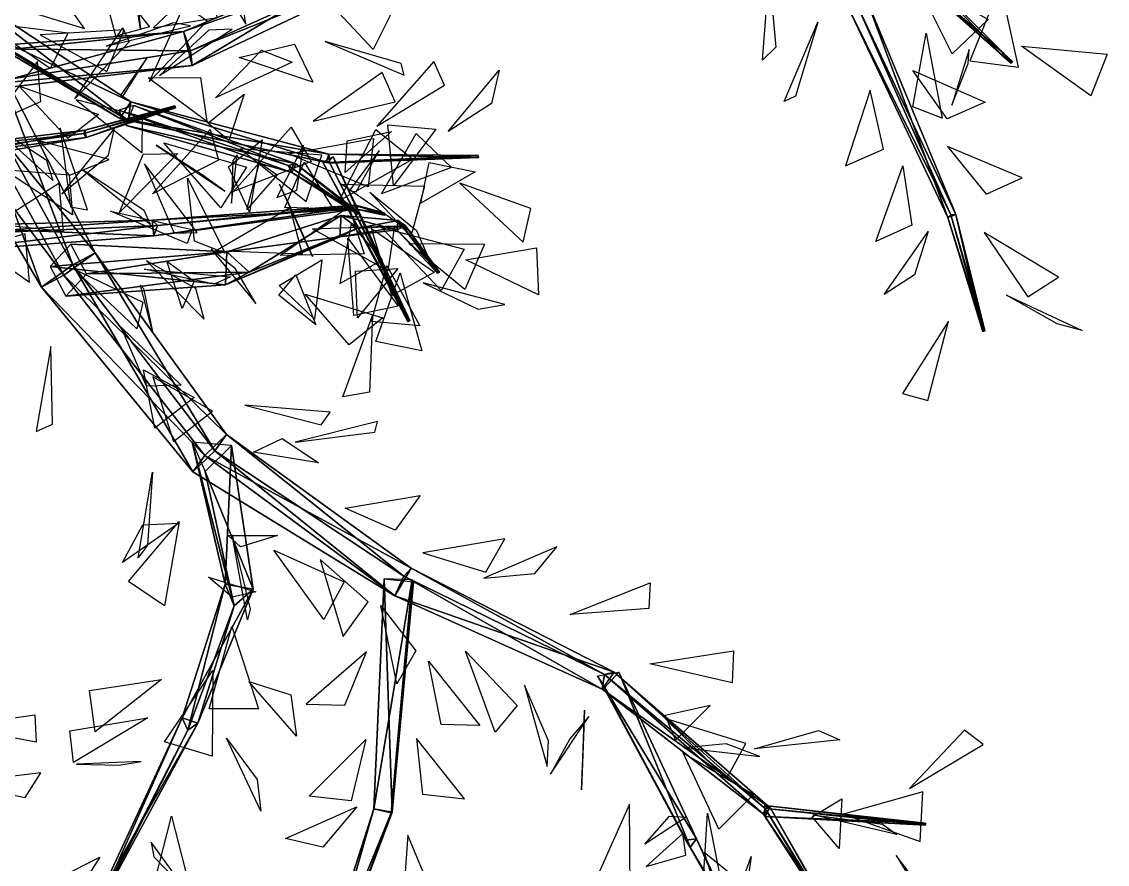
# Model space of a CAD drawing. Extents: x -154 to 171, y -158 to 169.
# Drawn here: x 92.1 to 157.6, y -48.7 to 2.1 of the extents above; entities that cross this region are included whole.
import ezdxf

# ---------------------------------------------------------------- set-up
doc = ezdxf.new("R2010")
doc.units = 0
doc.layers.add('Branches', color=15, linetype='CONTINUOUS')
doc.layers.add('Leaves', color=3, linetype='CONTINUOUS')

msp = doc.modelspace()

# ---------------------------------------------------------------- linework, layer by layer
at = {"layer": 'Branches', "color": 15}
for points in [[(151.214981, 0.077381, 225.757202), (143.443954, 8.063965, 217.13002), (142.757553, 7.724048, 217.57547)], [(151.340042, 0.146531, 225.667282), (143.136597, 7.255242, 216.938675), (143.443954, 8.063965, 217.13002)], [(151.214981, 0.077381, 225.757202), (151.340042, 0.146531, 225.667282), (143.443954, 8.063965, 217.13002)], [(151.258377, 0.010089, 225.61055), (142.757553, 7.724048, 217.57547), (143.136597, 7.255242, 216.938675)], [(151.258377, 0.010089, 225.61055), (151.214981, 0.077381, 225.757202), (142.757553, 7.724048, 217.57547)], [(151.340042, 0.146531, 225.667282), (151.258377, 0.010089, 225.61055), (143.136597, 7.255242, 216.938675)], [(114.932198, 5.986637, 202.938675), (114.684875, 6.779837, 201.805267), (101.896133, 1.461048, 202.222763)], [(114.684875, 6.779837, 201.805267), (102.42054, -0.597537, 201.988235), (101.896133, 1.461048, 202.222763)], [(114.684875, 6.779837, 201.805267), (115.334023, 5.525617, 201.657104), (102.42054, -0.597537, 201.988235)], [(114.932198, 5.986637, 202.938675), (101.896133, 1.461048, 202.222763), (102.329689, 0.290357, 203.930191)], [(115.334023, 5.525617, 201.657104), (114.932198, 5.986637, 202.938675), (102.329689, 0.290357, 203.930191)], [(115.334023, 5.525617, 201.657104), (102.329689, 0.290357, 203.930191), (102.42054, -0.597537, 201.988235)], [(98.720581, -2.787806, 272.156464), (86.679489, 2.952146, 275.778809), (87.750206, 4.463056, 276.582245)], [(98.568878, -3.910409, 272.838867), (87.750206, 4.463056, 276.582245), (87.06778, 2.960661, 277.781189)], [(98.568878, -3.910409, 272.838867), (98.720581, -2.787806, 272.156464), (87.750206, 4.463056, 276.582245)], [(147.986771, -9.742431, 191.66745), (143.046783, 3.504843, 191.961456), (142.018555, 2.82338, 192.025223)], [(148.470551, -9.561027, 191.630844), (142.471756, 3.133788, 190.933182), (143.046783, 3.504843, 191.961456)], [(147.986771, -9.742431, 191.66745), (148.470551, -9.561027, 191.630844), (143.046783, 3.504843, 191.961456)], [(98.061058, -3.785143, 271.624207), (87.06778, 2.960661, 277.781189), (86.679489, 2.952146, 275.778809)], [(98.720581, -2.787806, 272.156464), (98.061058, -3.785143, 271.624207), (86.679489, 2.952146, 275.778809)], [(98.061058, -3.785143, 271.624207), (98.568878, -3.910409, 272.838867), (87.06778, 2.960661, 277.781189)], [(148.169693, -9.598127, 191.210846), (142.018555, 2.82338, 192.025223), (142.471756, 3.133788, 190.933182)], [(148.169693, -9.598127, 191.210846), (147.986771, -9.742431, 191.66745), (142.018555, 2.82338, 192.025223)], [(148.470551, -9.561027, 191.630844), (148.169693, -9.598127, 191.210846), (142.471756, 3.133788, 190.933182)], [(101.896133, 1.461048, 202.222763), (88.12278, 0.024137, 202.747101), (88.311554, 0.442541, 205.040237)], [(101.896133, 1.461048, 202.222763), (88.376358, -2.26655, 203.14418), (88.12278, 0.024137, 202.747101)], [(102.329689, 0.290357, 203.930191), (101.896133, 1.461048, 202.222763), (88.311554, 0.442541, 205.040237)], [(101.896133, 1.461048, 202.222763), (102.42054, -0.597537, 201.988235), (88.376358, -2.26655, 203.14418)], [(93.342354, -13.957455, 207.306656), (88.297287, 0.001292, 206.313156), (86.347679, -2.10578, 204.541153)], [(95.224503, -12.614819, 208.86824), (90.340233, 0.28177, 203.643265), (88.297287, 0.001292, 206.313156)], [(93.342354, -13.957455, 207.306656), (95.224503, -12.614819, 208.86824), (88.297287, 0.001292, 206.313156)], [(102.329689, 0.290357, 203.930191), (88.311554, 0.442541, 205.040237), (88.565132, -1.848146, 205.437317)], [(96.577599, -11.884211, 206.540359), (88.390625, -1.825302, 201.871262), (90.340233, 0.28177, 203.643265)], [(102.42054, -0.597537, 201.988235), (102.329689, 0.290357, 203.930191), (88.565132, -1.848146, 205.437317)], [(95.224503, -12.614819, 208.86824), (96.577599, -11.884211, 206.540359), (90.340233, 0.28177, 203.643265)], [(151.78952, -0.40479, 225.985611), (151.340042, 0.146531, 225.667282), (151.214981, 0.077381, 225.757202)], [(151.808762, -0.444428, 225.863403), (151.214981, 0.077381, 225.757202), (151.258377, 0.010089, 225.61055)], [(151.808762, -0.444428, 225.863403), (151.78952, -0.40479, 225.985611), (151.214981, 0.077381, 225.757202)], [(151.875397, -0.343163, 225.910095), (151.258377, 0.010089, 225.61055), (151.340042, 0.146531, 225.667282)], [(151.875397, -0.343163, 225.910095), (151.808762, -0.444428, 225.863403), (151.258377, 0.010089, 225.61055)], [(151.78952, -0.40479, 225.985611), (151.875397, -0.343163, 225.910095), (151.340042, 0.146531, 225.667282)], [(102.42054, -0.597537, 201.988235), (88.565132, -1.848146, 205.437317), (88.376358, -2.26655, 203.14418)], [(151.875397, -0.343163, 225.910095), (151.78952, -0.40479, 225.985611), (151.808762, -0.444428, 225.863403)], [(94.69545, -13.226847, 204.978775), (86.347679, -2.10578, 204.541153), (88.390625, -1.825302, 201.871262)], [(96.577599, -11.884211, 206.540359), (94.69545, -13.226847, 204.978775), (88.390625, -1.825302, 201.871262)], [(94.69545, -13.226847, 204.978775), (93.342354, -13.957455, 207.306656), (86.347679, -2.10578, 204.541153)], [(101.415543, -3.140134, 280.757599), (101.355019, -3.080451, 280.855835), (95.900436, -4.696272, 278.679016)], [(101.355019, -3.080451, 280.855835), (95.951881, -4.485638, 278.297516), (95.900436, -4.696272, 278.679016)], [(101.415543, -3.140134, 280.757599), (95.900436, -4.696272, 278.679016), (96.040405, -4.919393, 278.322327)], [(101.355019, -3.080451, 280.855835), (101.382614, -3.014909, 280.747131), (95.951881, -4.485638, 278.297516)], [(101.382614, -3.014909, 280.747131), (96.040405, -4.919393, 278.322327), (95.951881, -4.485638, 278.297516)], [(101.382614, -3.014909, 280.747131), (101.415543, -3.140134, 280.757599), (96.040405, -4.919393, 278.322327)], [(108.207474, -6.62384, 281.684204), (98.912529, -2.995734, 271.882019), (97.998238, -3.278449, 272.76944)], [(110.670242, -5.942552, 265.910553), (98.061058, -3.785143, 271.624207), (98.720581, -2.787806, 272.156464)], [(108.679214, -6.518619, 281.357422), (98.439751, -4.209175, 271.968079), (98.912529, -2.995734, 271.882019)], [(110.715309, -6.484767, 266.175659), (98.720581, -2.787806, 272.156464), (98.568878, -3.910409, 272.838867)], [(110.715309, -6.484767, 266.175659), (110.670242, -5.942552, 265.910553), (98.720581, -2.787806, 272.156464)], [(108.207474, -6.62384, 281.684204), (108.679214, -6.518619, 281.357422), (98.912529, -2.995734, 271.882019)], [(101.415543, -3.140134, 280.757599), (101.382614, -3.014909, 280.747131), (101.355019, -3.080451, 280.855835)], [(108.430183, -7.046246, 281.359589), (97.998238, -3.278449, 272.76944), (98.439751, -4.209175, 271.968079)], [(108.430183, -7.046246, 281.359589), (108.207474, -6.62384, 281.684204), (97.998238, -3.278449, 272.76944)], [(110.670242, -5.942552, 265.910553), (110.511322, -6.4345, 265.608063), (98.061058, -3.785143, 271.624207)], [(110.511322, -6.4345, 265.608063), (98.568878, -3.910409, 272.838867), (98.061058, -3.785143, 271.624207)], [(110.511322, -6.4345, 265.608063), (110.715309, -6.484767, 266.175659), (98.568878, -3.910409, 272.838867)], [(95.951881, -4.485638, 278.297516), (82.18866, -7.310392, 276.800049), (82.214882, -6.150261, 276.778839)], [(95.951881, -4.485638, 278.297516), (96.040405, -4.919393, 278.322327), (82.18866, -7.310392, 276.800049)], [(95.900436, -4.696272, 278.679016), (95.951881, -4.485638, 278.297516), (82.214882, -6.150261, 276.778839)], [(108.679214, -6.518619, 281.357422), (108.430183, -7.046246, 281.359589), (98.439751, -4.209175, 271.968079)], [(96.040405, -4.919393, 278.322327), (95.900436, -4.696272, 278.679016), (82.115173, -6.698265, 277.783386)], [(95.900436, -4.696272, 278.679016), (82.214882, -6.150261, 276.778839), (82.115173, -6.698265, 277.783386)], [(96.040405, -4.919393, 278.322327), (82.115173, -6.698265, 277.783386), (82.18866, -7.310392, 276.800049)], [(112.341141, -9.452948, 288.943054), (108.679214, -6.518619, 281.357422), (108.207474, -6.62384, 281.684204)], [(112.457298, -9.436549, 288.887268), (108.430183, -7.046246, 281.359589), (108.679214, -6.518619, 281.357422)], [(112.341141, -9.452948, 288.943054), (112.457298, -9.436549, 288.887268), (108.679214, -6.518619, 281.357422)], [(115.429298, -16.012814, 267.934418), (110.922745, -6.099389, 266.103821), (110.300911, -6.414052, 266.088074)], [(115.49868, -16.000574, 267.825287), (110.300911, -6.414052, 266.088074), (110.673233, -6.348378, 265.502411)], [(115.49868, -16.000574, 267.825287), (115.429298, -16.012814, 267.934418), (110.300911, -6.414052, 266.088074)], [(119.672676, -6.017076, 263.788483), (110.511322, -6.4345, 265.608063), (110.670242, -5.942552, 265.910553)], [(119.672676, -6.017076, 263.788483), (119.658241, -6.124496, 263.716858), (110.511322, -6.4345, 265.608063)], [(119.658241, -6.124496, 263.716858), (110.715309, -6.484767, 266.175659), (110.511322, -6.4345, 265.608063)], [(119.687958, -6.134002, 263.842987), (110.670242, -5.942552, 265.910553), (110.715309, -6.484767, 266.175659)], [(119.687958, -6.134002, 263.842987), (119.672676, -6.017076, 263.788483), (110.670242, -5.942552, 265.910553)], [(115.545174, -15.954175, 267.937347), (110.673233, -6.348378, 265.502411), (110.922745, -6.099389, 266.103821)], [(115.545174, -15.954175, 267.937347), (115.49868, -16.000574, 267.825287), (110.673233, -6.348378, 265.502411)], [(119.658241, -6.124496, 263.716858), (119.687958, -6.134002, 263.842987), (110.715309, -6.484767, 266.175659)], [(115.429298, -16.012814, 267.934418), (115.545174, -15.954175, 267.937347), (110.922745, -6.099389, 266.103821)], [(119.687958, -6.134002, 263.842987), (119.658241, -6.124496, 263.716858), (119.672676, -6.017076, 263.788483)], [(112.396141, -9.550745, 288.877594), (108.207474, -6.62384, 281.684204), (108.430183, -7.046246, 281.359589)], [(112.396141, -9.550745, 288.877594), (112.341141, -9.452948, 288.943054), (108.207474, -6.62384, 281.684204)], [(112.457298, -9.436549, 288.887268), (112.396141, -9.550745, 288.877594), (108.430183, -7.046246, 281.359589)], [(112.313324, -9.243486, 219.858292), (112.300964, -9.005198, 219.899536), (100.007713, -9.907907, 213.372803)], [(112.300964, -9.005198, 219.899536), (100.327728, -10.231831, 212.539642), (100.007713, -9.907907, 213.372803)], [(112.423485, -9.086596, 219.710342), (100.12326, -10.851416, 213.243011), (100.327728, -10.231831, 212.539642)], [(112.423485, -9.086596, 219.710342), (112.313324, -9.243486, 219.858292), (100.12326, -10.851416, 213.243011)], [(112.300964, -9.005198, 219.899536), (112.423485, -9.086596, 219.710342), (100.327728, -10.231831, 212.539642)], [(113.993088, -9.605767, 221.196304), (112.300964, -9.005198, 219.899536), (112.313324, -9.243486, 219.858292)], [(113.993088, -9.605767, 221.196304), (113.998787, -9.480054, 221.228531), (112.300964, -9.005198, 219.899536)], [(113.998787, -9.480054, 221.228531), (112.423485, -9.086596, 219.710342), (112.300964, -9.005198, 219.899536)], [(114.068733, -9.524725, 221.128601), (112.313324, -9.243486, 219.858292), (112.423485, -9.086596, 219.710342)], [(113.998787, -9.480054, 221.228531), (114.068733, -9.524725, 221.128601), (112.423485, -9.086596, 219.710342)], [(112.313324, -9.243486, 219.858292), (100.007713, -9.907907, 213.372803), (100.12326, -10.851416, 213.243011)], [(111.326744, -10.915815, 228.934311), (111.407738, -9.639736, 228.76973), (104.521912, -11.828251, 216.936584)], [(111.407738, -9.639736, 228.76973), (105.866928, -13.045194, 216.047791), (104.521912, -11.828251, 216.936584)], [(111.407738, -9.639736, 228.76973), (112.419617, -10.39615, 228.452118), (105.866928, -13.045194, 216.047791)], [(114.759354, -10.492985, 242.346329), (111.407738, -9.639736, 228.76973), (111.326744, -10.915815, 228.934311)], [(114.759354, -10.492985, 242.346329), (114.843147, -9.924218, 242.418213), (111.407738, -9.639736, 228.76973)], [(114.843147, -9.924218, 242.418213), (112.419617, -10.39615, 228.452118), (111.407738, -9.639736, 228.76973)], [(114.068733, -9.524725, 221.128601), (113.993088, -9.605767, 221.196304), (112.313324, -9.243486, 219.858292)], [(112.457298, -9.436549, 288.887268), (112.341141, -9.452948, 288.943054), (112.396141, -9.550745, 288.877594)], [(113.993088, -9.605767, 221.196304), (114.068733, -9.524725, 221.128601), (113.998787, -9.480054, 221.228531)], [(150.095612, -16.623201, 189.243942), (148.470551, -9.561027, 191.630844), (147.986771, -9.742431, 191.66745)], [(150.13797, -16.574169, 189.131363), (147.986771, -9.742431, 191.66745), (148.169693, -9.598127, 191.210846)], [(150.13797, -16.574169, 189.131363), (150.095612, -16.623201, 189.243942), (147.986771, -9.742431, 191.66745)], [(150.219162, -16.584845, 189.232193), (148.169693, -9.598127, 191.210846), (148.470551, -9.561027, 191.630844)], [(150.219162, -16.584845, 189.232193), (150.13797, -16.574169, 189.131363), (148.169693, -9.598127, 191.210846)], [(150.095612, -16.623201, 189.243942), (150.219162, -16.584845, 189.232193), (148.470551, -9.561027, 191.630844)], [(100.327728, -10.231831, 212.539642), (86.249977, -11.93026, 210.908234), (86.522301, -10.845791, 209.65892)], [(100.327728, -10.231831, 212.539642), (100.12326, -10.851416, 213.243011), (86.249977, -11.93026, 210.908234)], [(100.12326, -10.851416, 213.243011), (86.390511, -10.288166, 211.216125), (86.249977, -11.93026, 210.908234)], [(100.12326, -10.851416, 213.243011), (100.007713, -9.907907, 213.372803), (86.390511, -10.288166, 211.216125)], [(100.007713, -9.907907, 213.372803), (86.522301, -10.845791, 209.65892), (86.390511, -10.288166, 211.216125)], [(100.007713, -9.907907, 213.372803), (100.327728, -10.231831, 212.539642), (86.522301, -10.845791, 209.65892)], [(112.419617, -10.39615, 228.452118), (104.426659, -13.800954, 217.245483), (105.866928, -13.045194, 216.047791)], [(112.419617, -10.39615, 228.452118), (111.326744, -10.915815, 228.934311), (104.426659, -13.800954, 217.245483)], [(115.288475, -10.263222, 242.246475), (111.326744, -10.915815, 228.934311), (112.419617, -10.39615, 228.452118)], [(115.288475, -10.263222, 242.246475), (114.759354, -10.492985, 242.346329), (111.326744, -10.915815, 228.934311)], [(114.843147, -9.924218, 242.418213), (115.288475, -10.263222, 242.246475), (112.419617, -10.39615, 228.452118)], [(117.21949, -13.105474, 250.451614), (114.843147, -9.924218, 242.418213), (114.759354, -10.492985, 242.346329)], [(117.338188, -13.055251, 250.435394), (114.759354, -10.492985, 242.346329), (115.288475, -10.263222, 242.246475)], [(117.21949, -13.105474, 250.451614), (117.243607, -12.98293, 250.487335), (114.843147, -9.924218, 242.418213)], [(117.243607, -12.98293, 250.487335), (115.288475, -10.263222, 242.246475), (114.843147, -9.924218, 242.418213)], [(117.243607, -12.98293, 250.487335), (117.338188, -13.055251, 250.435394), (115.288475, -10.263222, 242.246475)], [(111.326744, -10.915815, 228.934311), (104.521912, -11.828251, 216.936584), (104.426659, -13.800954, 217.245483)], [(117.338188, -13.055251, 250.435394), (117.21949, -13.105474, 250.451614), (114.759354, -10.492985, 242.346329)], [(104.521912, -11.828251, 216.936584), (95.111748, -11.350446, 206.764587), (93.858154, -12.701105, 208.04248)], [(104.521912, -11.828251, 216.936584), (96.061798, -13.14056, 205.804535), (95.111748, -11.350446, 206.764587)], [(104.426659, -13.800954, 217.245483), (104.521912, -11.828251, 216.936584), (93.858154, -12.701105, 208.04248)], [(104.49649, -22.822987, 205.361954), (94.69545, -13.226847, 204.978775), (96.577599, -11.884211, 206.540359)], [(103.783638, -23.82272, 207.195053), (96.577599, -11.884211, 206.540359), (95.224503, -12.614819, 208.86824)], [(104.521912, -11.828251, 216.936584), (105.866928, -13.045194, 216.047791), (96.061798, -13.14056, 205.804535)], [(103.783638, -23.82272, 207.195053), (104.49649, -22.822987, 205.361954), (96.577599, -11.884211, 206.540359)], [(102.468079, -25.088715, 205.956345), (95.224503, -12.614819, 208.86824), (93.342354, -13.957455, 207.306656)], [(104.426659, -13.800954, 217.245483), (93.858154, -12.701105, 208.04248), (94.808205, -14.49122, 207.082428)], [(105.866928, -13.045194, 216.047791), (94.808205, -14.49122, 207.082428), (96.061798, -13.14056, 205.804535)], [(105.866928, -13.045194, 216.047791), (104.426659, -13.800954, 217.245483), (94.808205, -14.49122, 207.082428)], [(102.468079, -25.088715, 205.956345), (103.783638, -23.82272, 207.195053), (95.224503, -12.614819, 208.86824)], [(117.338188, -13.055251, 250.435394), (117.243607, -12.98293, 250.487335), (117.21949, -13.105474, 250.451614)], [(103.180931, -24.088982, 204.123245), (93.342354, -13.957455, 207.306656), (94.69545, -13.226847, 204.978775)], [(104.49649, -22.822987, 205.361954), (103.180931, -24.088982, 204.123245), (94.69545, -13.226847, 204.978775)], [(103.180931, -24.088982, 204.123245), (102.468079, -25.088715, 205.956345), (93.342354, -13.957455, 207.306656)], [(115.545174, -15.954175, 267.937347), (115.429298, -16.012814, 267.934418), (115.49868, -16.000574, 267.825287)], [(150.219162, -16.584845, 189.232193), (150.095612, -16.623201, 189.243942), (150.13797, -16.574169, 189.131363)], [(115.626228, -30.895178, 203.827988), (103.180931, -24.088982, 204.123245), (104.49649, -22.822987, 205.361954)], [(115.187546, -31.378353, 205.712448), (104.49649, -22.822987, 205.361954), (103.783638, -23.82272, 207.195053)], [(115.187546, -31.378353, 205.712448), (115.626228, -30.895178, 203.827988), (104.49649, -22.822987, 205.361954)], [(104.965683, -33.167175, 216.126709), (102.429382, -23.29892, 206.321121), (103.214348, -25.072199, 204.846527)], [(104.965683, -33.167175, 216.126709), (104.415558, -31.86129, 217.053101), (102.429382, -23.29892, 206.321121)], [(104.415558, -31.86129, 217.053101), (104.803123, -23.496435, 205.809784), (102.429382, -23.29892, 206.321121)], [(106.09494, -32.161171, 216.926147), (103.214348, -25.072199, 204.846527), (104.803123, -23.496435, 205.809784)], [(104.415558, -31.86129, 217.053101), (106.09494, -32.161171, 216.926147), (104.803123, -23.496435, 205.809784)], [(114.645226, -32.565781, 204.204803), (103.783638, -23.82272, 207.195053), (102.468079, -25.088715, 205.956345)], [(114.645226, -32.565781, 204.204803), (102.468079, -25.088715, 205.956345), (103.180931, -24.088982, 204.123245)], [(115.626228, -30.895178, 203.827988), (114.645226, -32.565781, 204.204803), (103.180931, -24.088982, 204.123245)], [(114.645226, -32.565781, 204.204803), (115.187546, -31.378353, 205.712448), (103.783638, -23.82272, 207.195053)], [(106.09494, -32.161171, 216.926147), (104.965683, -33.167175, 216.126709), (103.214348, -25.072199, 204.846527)], [(127.867302, -37.167522, 207.300385), (114.645226, -32.565781, 204.204803), (115.626228, -30.895178, 203.827988)], [(127.135277, -38.175091, 207.51535), (115.187546, -31.378353, 205.712448), (114.645226, -32.565781, 204.204803)], [(127.290558, -37.299698, 208.432068), (115.626228, -30.895178, 203.827988), (115.187546, -31.378353, 205.712448)], [(127.135277, -38.175091, 207.51535), (127.290558, -37.299698, 208.432068), (115.187546, -31.378353, 205.712448)], [(127.290558, -37.299698, 208.432068), (127.867302, -37.167522, 207.300385), (115.626228, -30.895178, 203.827988)], [(102.15715, -40.648624, 227.507523), (101.832481, -39.909439, 228.068604), (104.415558, -31.86129, 217.053101)], [(101.832481, -39.909439, 228.068604), (106.09494, -32.161171, 216.926147), (104.415558, -31.86129, 217.053101)], [(102.15715, -40.648624, 227.507523), (104.415558, -31.86129, 217.053101), (104.965683, -33.167175, 216.126709)], [(114.480888, -45.605038, 204.793243), (113.387398, -45.397652, 205.361465), (114.010445, -31.529667, 204.524567)], [(113.387398, -45.397652, 205.361465), (115.67923, -31.59305, 205.600739), (114.010445, -31.529667, 204.524567)], [(113.387398, -45.397652, 205.361465), (114.414406, -45.643841, 206.053604), (115.67923, -31.59305, 205.600739)], [(114.480888, -45.605038, 204.793243), (114.010445, -31.529667, 204.524567), (115.769325, -31.716595, 203.619919)], [(114.414406, -45.643841, 206.053604), (115.769325, -31.716595, 203.619919), (115.67923, -31.59305, 205.600739)], [(114.414406, -45.643841, 206.053604), (114.480888, -45.605038, 204.793243), (115.769325, -31.716595, 203.619919)], [(101.832481, -39.909439, 228.068604), (102.769409, -40.225216, 228.165375), (106.09494, -32.161171, 216.926147)], [(102.769409, -40.225216, 228.165375), (104.965683, -33.167175, 216.126709), (106.09494, -32.161171, 216.926147)], [(127.867302, -37.167522, 207.300385), (127.135277, -38.175091, 207.51535), (114.645226, -32.565781, 204.204803)], [(102.769409, -40.225216, 228.165375), (102.15715, -40.648624, 227.507523), (104.965683, -33.167175, 216.126709)], [(132.833115, -47.208633, 199.176315), (126.85466, -37.370518, 207.205124), (128.144592, -37.160282, 207.725403)], [(137.293701, -45.366463, 213.952637), (127.135277, -38.175091, 207.51535), (127.867302, -37.167522, 207.300385)], [(136.864334, -45.714699, 213.988693), (127.290558, -37.299698, 208.432068), (127.135277, -38.175091, 207.51535)], [(136.978653, -45.370808, 214.415359), (127.867302, -37.167522, 207.300385), (127.290558, -37.299698, 208.432068)], [(136.864334, -45.714699, 213.988693), (136.978653, -45.370808, 214.415359), (127.290558, -37.299698, 208.432068)], [(132.443665, -47.714405, 199.423935), (128.144592, -37.160282, 207.725403), (127.293884, -38.111507, 208.317261)], [(136.978653, -45.370808, 214.415359), (137.293701, -45.366463, 213.952637), (127.867302, -37.167522, 207.300385)], [(132.443665, -47.714405, 199.423935), (132.833115, -47.208633, 199.176315), (128.144592, -37.160282, 207.725403)], [(132.833115, -47.208633, 199.176315), (132.195068, -47.277676, 198.958908), (126.85466, -37.370518, 207.205124)], [(132.195068, -47.277676, 198.958908), (127.293884, -38.111507, 208.317261), (126.85466, -37.370518, 207.205124)], [(137.293701, -45.366463, 213.952637), (136.864334, -45.714699, 213.988693), (127.135277, -38.175091, 207.51535)], [(132.195068, -47.277676, 198.958908), (132.443665, -47.714405, 199.423935), (127.293884, -38.111507, 208.317261)], [(97.052094, -50.598518, 235.761429), (96.94104, -50.447453, 235.960342), (101.832481, -39.909439, 228.068604)], [(96.94104, -50.447453, 235.960342), (102.769409, -40.225216, 228.165375), (101.832481, -39.909439, 228.068604)], [(97.052094, -50.598518, 235.761429), (101.832481, -39.909439, 228.068604), (102.15715, -40.648624, 227.507523)], [(96.94104, -50.447453, 235.960342), (97.205673, -50.524422, 235.978714), (102.769409, -40.225216, 228.165375)], [(97.205673, -50.524422, 235.978714), (102.15715, -40.648624, 227.507523), (102.769409, -40.225216, 228.165375)], [(97.205673, -50.524422, 235.978714), (97.052094, -50.598518, 235.761429), (102.15715, -40.648624, 227.507523)], [(109.624947, -58.583412, 203.195175), (109.148361, -58.509758, 203.437775), (113.387398, -45.397652, 205.361465)], [(109.148361, -58.509758, 203.437775), (114.414406, -45.643841, 206.053604), (113.387398, -45.397652, 205.361465)], [(109.148361, -58.509758, 203.437775), (109.56089, -58.733746, 203.715591), (114.414406, -45.643841, 206.053604)], [(109.56089, -58.733746, 203.715591), (114.480888, -45.605038, 204.793243), (114.414406, -45.643841, 206.053604)], [(109.56089, -58.733746, 203.715591), (109.624947, -58.583412, 203.195175), (114.480888, -45.605038, 204.793243)], [(109.624947, -58.583412, 203.195175), (113.387398, -45.397652, 205.361465), (114.480888, -45.605038, 204.793243)], [(141.235733, -52.216114, 216.891571), (136.864334, -45.714699, 213.988693), (137.293701, -45.366463, 213.952637)], [(141.124634, -52.283421, 216.893005), (136.978653, -45.370808, 214.415359), (136.864334, -45.714699, 213.988693)], [(141.235733, -52.216114, 216.891571), (141.124634, -52.283421, 216.893005), (136.864334, -45.714699, 213.988693)], [(146.666306, -46.297443, 209.773468), (136.954681, -45.200634, 213.867996), (137.210281, -45.39608, 214.460419)], [(146.666306, -46.297443, 209.773468), (146.61705, -46.259785, 209.659317), (136.954681, -45.200634, 213.867996)], [(146.61705, -46.259785, 209.659317), (136.971725, -45.855255, 214.028275), (136.954681, -45.200634, 213.867996)], [(146.620346, -46.385921, 209.690201), (137.210281, -45.39608, 214.460419), (136.971725, -45.855255, 214.028275)], [(141.161682, -52.216991, 216.998306), (137.293701, -45.366463, 213.952637), (136.978653, -45.370808, 214.415359)], [(141.124634, -52.283421, 216.893005), (141.161682, -52.216991, 216.998306), (136.978653, -45.370808, 214.415359)], [(146.620346, -46.385921, 209.690201), (146.666306, -46.297443, 209.773468), (137.210281, -45.39608, 214.460419)], [(141.161682, -52.216991, 216.998306), (141.235733, -52.216114, 216.891571), (137.293701, -45.366463, 213.952637)], [(146.61705, -46.259785, 209.659317), (146.620346, -46.385921, 209.690201), (136.971725, -45.855255, 214.028275)], [(146.620346, -46.385921, 209.690201), (146.61705, -46.259785, 209.659317), (146.666306, -46.297443, 209.773468)], [(135.376511, -52.603729, 190.127975), (132.195068, -47.277676, 198.958908), (132.833115, -47.208633, 199.176315)], [(135.376511, -52.603729, 190.127975), (135.251465, -52.611832, 190.093719), (132.195068, -47.277676, 198.958908)], [(135.251465, -52.611832, 190.093719), (132.443665, -47.714405, 199.423935), (132.195068, -47.277676, 198.958908)], [(135.305496, -52.706005, 190.165024), (132.833115, -47.208633, 199.176315), (132.443665, -47.714405, 199.423935)], [(135.251465, -52.611832, 190.093719), (135.305496, -52.706005, 190.165024), (132.443665, -47.714405, 199.423935)], [(135.305496, -52.706005, 190.165024), (135.376511, -52.603729, 190.127975), (132.833115, -47.208633, 199.176315)]]:
    msp.add_3dface(points, dxfattribs=at)
at = {"layer": 'Leaves', "color": 3}
for points in [[(96.5896, 5.819551, 305.660553), (99.849579, 1.743596, 305.565216), (97.829506, 1.181771, 307.710815)], [(98.887848, 5.579858, 310.955963), (99.30899, 1.593545, 314.299896), (98.925323, 4.067937, 315.952209)], [(100.077896, 1.683461, 205.87764), (103.932747, 2.301718, 209.34288), (103.550873, 4.954886, 207.995712)], [(103.771912, 5.046614, 313.853119), (105.65757, 1.912185, 317.577332), (105.254601, 4.604129, 318.838684)], [(137.211212, 4.940742, 190.607239), (137.617996, 0.506471, 187.88295), (136.815536, -0.264027, 190.669052)], [(145.931305, 4.753011, 217.273941), (150.407761, 2.182217, 216.497757), (148.249939, 0.109473, 216.715775)], [(109.771584, 4.187144, 312.837708), (114.408112, 2.497725, 311.135223), (113.345688, 0.385154, 312.981384)], [(151.152664, 4.263936, 168.092514), (149.308212, -0.313743, 166.391678), (152.244247, -0.693899, 166.876648)], [(91.122864, 3.109107, 202.458221), (95.931107, 1.635421, 203.857864), (94.809669, 3.209338, 206.152466)], [(99.858429, -1.551705, 279.343719), (101.968033, 3.081741, 280.497284), (103.338837, 2.104651, 278.014099)], [(89.765793, 2.017954, 199.710648), (94.945442, 1.382287, 199.841614), (93.858238, -0.766154, 198.052155)], [(97.249443, 0.579191, 272.896393), (102.323418, 1.795977, 272.740814), (101.307549, 1.973618, 269.923645)], [(140.145447, 2.015634, 190.95459), (138.79541, -2.430972, 188.576553), (138.115479, -2.764937, 191.47934)], [(93.2696, 1.264603, 277.405334), (97.286964, -0.949571, 279.896973), (98.333221, 1.564521, 278.638123)], [(95.346207, -2.602014, 277.72818), (98.239883, 1.683761, 278.441467), (98.634506, 0.842049, 275.589142)], [(100.461922, -1.19282, 271.106842), (104.828423, 1.593598, 270.459106), (103.439064, 1.537872, 267.800812)], [(146.668015, 1.356746, 221.783524), (147.646896, -3.761623, 222.09024), (145.871536, -3.082887, 224.411316)], [(105.261795, -0.111368, 199.940811), (108.602119, 0.688093, 196.009781), (109.696426, -1.594218, 197.620224)], [(110.451485, 0.863228, 203.097046), (115.199028, -1.162493, 202.31781), (115.023361, -0.473934, 205.232437)], [(103.836395, -2.544764, 276.345947), (106.600105, 0.330345, 279.714264), (108.453804, -0.382478, 277.46579)], [(149.274567, 0.370673, 226.655838), (148.214584, -2.981201, 230.514786), (149.2164, -0.466507, 231.808105)], [(152.415161, 0.579845, 223.816391), (157.595764, 0.091582, 224.232224), (156.593948, -2.423111, 222.938904)], [(90.28437, -4.08775, 279.869263), (93.292854, -2.756457, 283.922241), (93.106949, -0.338784, 282.155792)], [(98.12841, -2.366199, 275.006256), (98.195343, -2.524968, 280.223572), (99.735939, -0.080821, 279.41568)], [(113.552032, -4.238332, 266.33075), (117.630814, -1.779616, 268.468109), (117.001427, -0.342764, 265.910889)], [(99.777054, -1.34195, 200.004562), (102.928368, -1.305312, 195.843094), (103.310242, -3.95848, 197.190262)], [(109.716156, -3.952679, 268.006866), (114.661728, -2.770801, 269.187744), (113.877922, -1.005179, 266.892487)], [(117.855194, -4.558003, 262.740936), (120.932327, -0.861594, 260.7117), (120.468849, -2.883132, 258.544067)], [(145.869293, -0.892426, 189.454544), (150.2285, -2.798178, 187.306198), (147.939774, -3.799964, 185.645432)], [(91.966499, -1.820544, 201.169022), (96.783051, -3.536647, 200.117447), (94.925133, -4.996119, 198.268646)], [(103.37336, -4.075339, 266.908936), (105.560478, -2.316418, 262.507507), (104.630486, -5.113604, 261.949951)], [(143.292328, -2.086129, 193.725967), (141.810364, -6.639225, 195.805161), (144.099091, -5.637438, 197.465927)], [(95.440384, -2.666903, 205.899353), (99.419006, -5.850032, 207.034378), (99.423714, -3.688612, 209.114822)], [(90.172485, -4.016468, 202.400238), (93.633438, -6.265693, 199.204498), (94.018379, -7.511482, 201.906311)], [(94.47123, -4.376528, 273.585724), (95.09671, -9.105147, 271.46463), (96.112579, -9.282788, 274.281799)], [(94.571877, -8.315969, 213.551163), (97.384781, -5.988538, 217.282196), (97.748505, -4.362431, 214.787506)], [(100.037842, -8.330312, 211.422577), (103.510292, -4.453102, 211.023361), (104.015015, -6.303293, 208.7164)], [(104.925652, -8.184796, 213.788147), (108.395035, -4.301359, 214.151871), (109.603806, -6.371028, 212.34761)], [(111.283699, -8.74645, 224.418808), (113.49408, -4.44103, 226.375229), (115.731651, -6.234558, 225.494034)], [(111.653702, -7.041036, 288.413635), (111.76841, -5.133966, 293.271606), (114.450272, -4.559029, 292.056274)], [(114.558365, -7.836187, 239.745255), (114.212814, -4.16259, 243.437851), (117.120773, -4.419087, 242.746506)], [(93.205635, -5.126908, 208.973282), (95.033295, -7.19735, 213.403061), (97.41671, -6.251365, 211.845993)], [(105.879196, -9.432489, 221.780563), (104.611488, -6.7004, 226.044189), (106.637352, -5.071121, 224.547073)], [(108.228119, -5.920547, 277.988495), (113.363312, -4.9917, 278.118958), (113.029724, -7.899992, 277.462799)], [(113.836426, -8.32092, 229.640228), (115.923225, -4.687258, 232.753387), (118.063873, -6.729562, 232.256775)], [(98.047424, -9.457086, 210.049393), (99.465393, -5.941814, 213.63858), (101.569214, -5.887627, 211.500595)], [(100.25679, -5.399349, 281.077606), (104.401703, -8.161182, 282.640289), (103.030899, -7.184093, 285.123474)], [(100.714973, -5.252008, 271.20816), (105.693146, -6.727221, 270.668121), (104.15255, -9.171368, 271.476013)], [(105.338249, -5.621363, 271.387756), (109.304031, -8.790871, 272.602966), (110.234024, -5.993686, 273.160522)], [(107.52887, -8.537349, 219.50209), (108.73513, -8.10675, 224.562668), (109.139534, -5.394407, 223.346252)], [(111.919144, -8.133377, 221.782944), (112.313324, -8.202017, 226.987747), (113.706841, -5.716158, 226.0504)], [(147.963104, -5.476528, 193.461227), (150.288681, -8.350659, 197.146484), (152.458878, -7.364395, 195.325073)], [(99.548164, -6.50901, 271.695831), (101.334564, -10.706016, 269.157349), (102.723923, -10.650289, 271.815643)], [(104.884949, -6.319253, 281.455292), (104.794853, -8.882081, 286.002136), (105.128441, -5.973789, 286.658295)], [(107.551254, -7.186062, 284.58548), (105.715263, -9.266488, 289.007111), (106.48893, -6.43821, 289.641357)], [(110.919464, -9.23665, 235.481659), (108.003563, -9.152481, 239.810684), (109.181992, -6.409879, 239.511627)], [(116.212715, -8.879968, 245.081299), (116.718353, -6.430828, 249.663437), (119.494583, -6.998925, 248.67865)], [(91.059807, -6.862778, 275.989563), (95.017006, -7.174217, 272.599335), (95.202911, -9.59189, 274.365784)], [(95.848923, -6.906225, 279.067902), (99.920921, -10.172148, 279.017365), (99.526299, -9.330435, 281.86969)], [(145.267548, -6.636216, 189.621506), (145.819199, -10.220932, 185.867111), (143.649002, -11.207196, 187.688522)], [(90.480087, -10.153798, 208.502991), (94.384468, -7.678433, 206.078461), (94.652351, -10.587441, 205.395889)], [(102.14183, -7.38424, 276.483154), (104.423218, -11.89333, 277.792114), (102.569519, -11.180507, 280.040588)], [(107.696976, -7.738893, 265.783844), (108.904305, -10.331359, 261.416748), (109.68811, -12.096981, 263.712006)], [(111.436951, -7.739113, 282.311859), (116.432175, -7.853432, 283.823364), (115.658508, -10.681709, 283.189117)], [(118.570267, -7.688838, 265.507904), (122.376724, -11.236458, 265.926544), (122.840202, -9.21492, 268.094177)], [(113.138565, -8.21893, 264.195862), (115.943375, -10.528856, 260.447906), (116.572762, -11.965709, 263.005127)], [(103.837425, -11.768267, 211.301163), (108.322815, -9.14038, 211.775986), (109.047928, -11.958824, 211.047577)], [(107.72097, -12.038477, 215.452789), (111.871613, -9.08872, 216.602203), (112.790077, -11.94313, 216.695831)], [(97.511681, -9.377369, 205.606659), (102.430374, -10.466919, 206.973907), (102.124382, -11.310427, 204.111237)], [(109.672302, -10.434823, 215.983719), (114.624443, -10.249923, 214.342957), (114.220039, -12.962266, 215.559372)], [(112.01622, -10.130981, 268.899231), (111.333984, -13.72552, 272.62265), (113.90271, -12.309309, 273.251923)], [(113.24115, -10.416317, 264.54126), (117.037224, -13.039465, 262.100159), (114.468498, -14.455676, 261.470886)], [(113.837753, -10.36055, 218.728745), (118.825867, -11.658441, 217.90155), (117.43235, -14.1443, 218.838898)], [(89.570282, -11.523796, 213.984619), (92.618431, -13.650143, 217.65033), (92.350548, -10.741135, 218.332901)], [(111.802338, -10.987974, 286.874451), (114.846863, -15.089787, 287.949646), (112.165001, -15.664725, 289.164978)], [(146.793015, -10.602152, 189.666031), (145.979309, -13.211231, 185.218491), (144.137573, -14.401714, 187.265625)], [(150.179855, -10.654322, 192.682724), (152.804276, -14.535215, 194.985138), (154.646011, -13.344732, 192.938004)], [(103.566216, -11.65782, 216.861298), (106.255241, -14.925759, 219.917389), (105.046471, -12.85609, 221.721649)], [(115.484222, -11.315141, 234.407532), (120.039413, -11.353638, 236.956787), (118.860985, -14.09624, 237.255844)], [(118.924484, -12.31065, 248.600189), (123.192406, -11.584044, 251.516846), (123.311012, -14.405128, 250.503235)], [(99.677261, -12.360113, 214.575592), (103.157341, -15.888306, 216.215988), (102.652618, -14.038116, 218.522949)], [(102.5438, -13.597216, 218.71875), (101.817345, -15.246789, 223.617859), (100.89888, -12.392379, 223.524231)], [(110.248947, -12.295459, 230.521606), (109.801437, -15.88345, 234.286713), (107.660789, -13.841146, 234.783325)], [(95.31086, -12.868041, 210.691727), (99.450485, -14.846453, 208.201874), (99.086761, -16.472561, 210.696564)], [(99.541122, -12.876162, 205.300674), (104.739273, -13.329515, 205.146896), (103.752281, -13.771137, 202.348541)], [(114.833298, -12.834236, 249.578705), (112.395386, -15.802097, 253.114014), (112.276779, -12.981013, 254.127625)], [(114.163635, -12.651014, 239.871292), (116.148483, -16.27894, 243.056976), (113.240524, -16.022444, 243.748322)], [(108.66613, -13.211767, 226.860519), (109.879936, -16.217005, 230.952621), (107.642365, -14.423476, 231.833817)], [(114.957054, -13.095305, 243.973145), (116.281425, -17.7857, 245.842972), (113.505196, -17.217604, 246.827759)], [(116.3601, -13.680758, 268.710358), (119.667351, -15.280418, 272.418884), (121.269676, -14.997785, 269.898438)], [(99.482811, -14.033962, 215.732956), (100.037331, -16.647017, 220.21788), (99.312218, -13.828572, 220.946289)], [(109.228104, -14.364466, 220.94487), (113.919998, -15.796372, 222.729752), (111.894135, -17.425652, 224.226868)], [(151.51236, -14.430017, 188.748962), (156.088638, -16.571787, 187.437317), (154.570236, -16.151579, 184.884308)], [(113.300911, -15.659676, 266.54361), (113.107506, -20.2777, 264.117401), (111.50518, -20.560335, 266.637848)], [(148.02124, -16.004665, 190.566132), (145.255661, -20.352869, 189.732651), (146.774063, -20.773077, 192.28566)], [(98.145294, -16.366119, 209.970596), (101.767242, -19.866558, 211.341156), (99.663422, -19.920746, 213.479141)], [(93.909576, -17.537252, 208.022537), (93.015839, -22.657425, 207.537704), (94.002831, -22.215803, 210.33606)], [(99.483765, -18.940117, 202.474808), (102.551735, -20.611828, 198.596298), (100.182571, -22.450542, 198.675003)], [(100.054291, -19.355453, 209.945297), (101.290733, -23.257267, 213.185211), (103.659897, -21.418552, 213.106506)], [(105.592613, -21.065535, 206.837097), (110.194481, -22.244936, 209.000854), (110.750137, -21.489305, 206.151245)], [(108.633331, -23.294909, 206.081039), (113.44664, -22.694321, 208.010117), (113.602837, -22.04475, 205.085449)], [(106.126694, -23.900663, 209.565231), (107.858688, -23.070448, 214.419189), (110.034752, -24.538475, 212.966736)], [(100.032799, -25.112194, 204.679901), (99.735344, -29.506317, 201.877548), (99.179688, -30.261948, 204.727158)], [(111.656334, -27.276152, 202.151184), (116.16507, -26.514046, 199.633148), (114.656174, -28.596437, 198.088196)], [(101.643616, -28.067869, 207.060562), (100.758354, -33.161278, 207.784073), (98.582291, -31.693251, 209.236526)], [(101.620789, -28.185425, 213.313126), (98.23188, -30.539146, 216.510834), (99.446266, -28.273842, 218.057983)], [(105.346291, -29.612011, 217.996063), (104.595978, -28.92643, 223.116318), (107.562775, -28.919436, 222.671265)], [(104.833603, -28.883043, 204.636978), (105.914894, -33.351128, 202.163727), (105.758698, -34.000698, 205.088394)], [(116.336967, -29.966837, 207.005157), (120.133568, -31.121618, 210.396667), (121.272263, -29.116127, 208.477982)], [(107.346985, -29.812176, 211.200394), (111.582619, -31.721649, 213.58017), (110.368233, -33.986954, 212.03302)], [(120.001205, -31.492701, 207.672119), (123.082512, -31.214174, 211.876648), (124.415314, -29.606115, 209.723099)], [(110.146828, -30.371267, 207.797272), (111.5327, -35.00087, 209.771133), (113.041595, -32.91848, 211.316086)], [(104.842903, -32.630138, 221.905991), (103.403717, -31.442032, 226.781143), (106.272461, -32.309238, 226.916321)], [(125.207893, -33.679146, 205.492798), (130.046967, -31.771885, 205.935226), (129.961777, -33.319248, 203.366486)], [(113.802422, -33.150051, 202.173737), (115.900421, -35.862766, 198.238052), (114.761726, -37.868259, 200.156738)], [(104.818947, -34.414654, 214.405182), (106.415993, -39.36343, 214.862411), (103.449196, -39.370426, 215.307465)], [(112.93087, -35.932079, 207.192337), (109.294922, -39.088898, 209.208374), (111.632553, -39.155792, 211.087479)], [(118.899536, -35.887596, 203.708649), (122.019577, -39.16341, 201.103958), (120.686775, -40.771469, 203.257507)], [(130.020279, -36.659824, 206.925217), (135.051941, -35.878342, 208.074844), (134.981934, -37.806698, 205.777771)], [(116.676292, -36.492321, 202.513046), (119.777481, -40.374115, 200.911697), (117.43985, -40.30722, 199.032593)], [(103.66288, -37.06638, 218.488388), (103.63446, -42.226685, 219.276077), (100.765717, -41.359474, 219.1409)], [(100.579956, -37.600174, 223.55835), (96.586716, -40.75275, 224.726822), (96.23761, -38.271633, 226.376724)], [(105.850311, -37.713875, 224.844482), (108.375938, -38.533497, 229.338852), (108.725044, -41.014614, 227.68895)], [(122.462883, -37.939953, 208.150482), (123.825165, -42.844505, 209.307892), (123.910362, -41.297142, 211.876633)], [(130.932877, -39.763626, 212.670059), (131.560852, -41.256821, 217.632523), (133.644455, -39.167549, 217.090698)], [(87.98806, -40.434654, 284.073944), (92.945869, -39.723736, 285.545258), (93.018066, -41.373127, 283.040405)], [(99.744278, -39.913712, 227.36969), (95.279541, -42.613155, 227.199051), (95.044777, -40.703342, 229.500671)], [(126.334114, -39.833935, 204.275177), (125.18911, -41.17572, 199.362076), (124.03199, -43.305882, 201.12941)], [(126.078049, -39.455532, 209.392319), (125.902458, -44.245579, 211.459839), (125.972458, -42.317223, 213.756912)], [(130.940399, -39.958778, 207.140549), (134.640854, -43.59341, 207.728745), (135.797974, -41.463249, 205.961411)], [(104.491745, -41.1427, 228.873718), (106.336777, -43.626534, 233.078049), (106.571541, -45.536346, 230.776428)], [(112.896851, -41.215622, 202.727066), (112.003769, -44.910397, 199.149216), (109.477852, -44.62463, 200.742355)], [(115.954041, -41.16288, 207.564774), (116.312355, -44.506718, 211.557312), (118.838272, -44.792484, 209.964172)], [(136.334747, -41.789394, 212.981857), (140.194321, -40.675121, 216.315338), (141.481033, -41.243076, 213.665466)], [(145.678146, -44.175064, 210.82608), (150.119644, -41.514889, 211.494308), (148.982208, -40.645184, 208.858063)], [(132.088394, -41.712559, 201.662048), (136.648254, -42.23299, 199.174698), (134.617035, -41.474216, 197.10144)], [(132.032974, -42.020699, 208.19722), (136.261063, -44.536068, 206.451904), (134.17746, -46.62534, 206.993729)], [(99.358719, -42.550423, 232.496124), (95.447472, -42.709232, 235.949661), (97.996376, -42.767086, 237.530716)], [(88.157448, -43.842632, 266.292175), (92.35054, -44.720089, 269.275146), (93.310959, -43.23037, 266.854736)], [(141.700745, -45.721962, 214.472076), (146.304733, -47.364834, 216.303543), (146.472534, -44.376076, 216.105682)], [(128.800095, -45.11787, 203.63736), (126.795708, -49.573856, 201.799789), (128.82692, -50.33263, 203.873047)], [(139.794556, -45.887207, 210.359558), (141.594696, -44.798923, 205.581985), (141.426895, -47.787682, 205.779846)], [(112.350929, -45.271358, 203.251114), (110.304596, -47.71447, 199.116653), (108.042328, -47.193272, 201.016785)], [(133.498627, -45.663898, 212.435165), (134.495117, -50.786736, 212.318832), (133.208405, -50.218781, 214.968704)], [(139.841797, -45.751503, 215.048004), (144.047791, -46.313297, 218.088409), (144.91777, -46.946053, 215.287918)], [(101.172485, -45.83625, 229.451813), (102.464035, -50.860722, 230.031982), (99.915131, -50.802868, 228.450928)], [(131.208664, -45.833969, 197.709686), (132.20076, -45.894466, 192.585037), (129.721039, -47.53056, 193.002396)], [(115.425514, -46.983646, 207.381332), (115.123497, -51.136894, 210.529236), (117.385765, -51.658092, 208.629105)], [(132.196716, -48.197426, 194.365967), (131.999771, -46.887871, 189.316574), (129.797897, -48.872284, 189.778992)], [(99.957993, -47.397789, 235.421478), (100.109154, -48.29752, 240.561295), (102.003601, -50.245007, 239.289154)], [(96.868393, -48.319145, 232.230988), (94.097527, -52.602695, 231.124878), (92.203079, -50.655209, 232.397018)], [(133.293808, -48.03418, 201.473389), (134.857178, -52.950104, 202.273132), (137.336899, -51.314011, 201.855774)], [(136.117004, -48.272324, 214.460449), (135.386276, -53.396679, 213.784409), (134.516296, -52.763924, 216.5849)], [(144.873978, -48.218414, 209.839142), (146.836609, -51.433178, 206.224808), (147.974045, -52.302883, 208.861053)]]:
    msp.add_3dface(points, dxfattribs=at)

doc.saveas('drawing.dxf')
